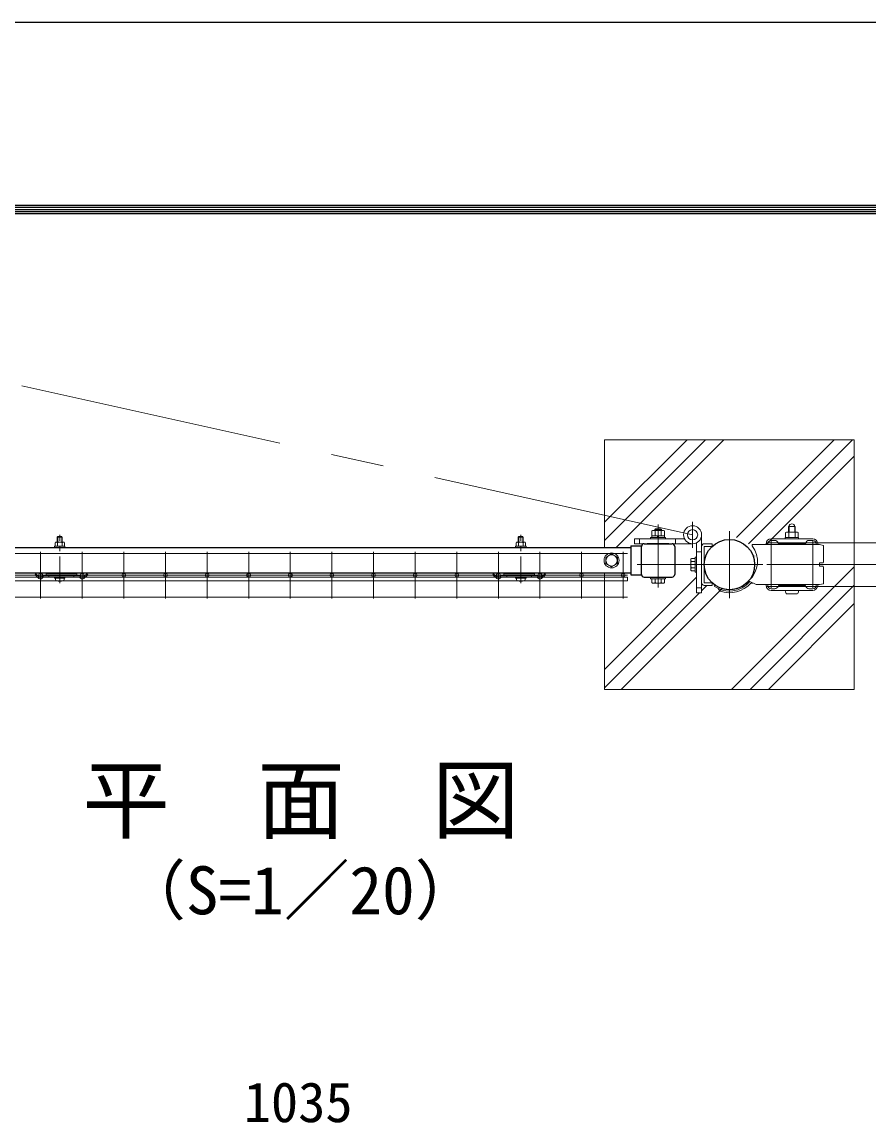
# Model space of a CAD drawing. Units: millimetres, scale not verified. Extents: x -4200 to 4200, y -2970 to 2970.
# Drawn here: x -2434 to -1416, y 1648 to 2970 of the extents above; entities that cross this region are included whole.
import ezdxf
from ezdxf.enums import TextEntityAlignment as Align

# ---------------------------------------------------------------- set-up
doc = ezdxf.new("R2010")
doc.units = ezdxf.units.MM
doc.header["$LTSCALE"] = 10
doc.linetypes.add('USER1', pattern=[50.8, 31.75, -6.35, 6.35, -6.35])
for name, color, linetype, lineweight in [('0-0_D-STR-TXT', 7, 'Continuous', 13), ('0-1_D-STR-DIM', 7, 'Continuous', 13), ('0-2_D-BMK', 2, 'USER1', 13), ('0-3_D-STR1', 1, 'Continuous', 25), ('0-4_D-STR3', 3, 'Continuous', 13), ('0-5_D-STR2', 7, 'Continuous', 13), ('0-6_D-DCR-HCH', 7, 'Continuous', 13), ('0-C_D-TTL', 7, 'Continuous', 25)]:
    doc.layers.add(name, color=color, linetype=linetype, lineweight=lineweight)
doc.styles.add('ＭＳ ゴシック', font='')
doc.styles.get('ＭＳ ゴシック').set_extended_font_data('MS Gothic')

# ---------------------------------------------------------------- blocks, each defined once
blk = doc.blocks.new('A$C89819078')
at = {"layer": '0-2_D-BMK'}
blk.add_line((0, -75), (0, 504), dxfattribs=at)
at = {"layer": '0-4_D-STR3'}
for p, q in [((-57.5, 409.3), (-57.5, 367.5)), ((-43.3, 417.5), (43.3, 417.5)), ((-23, 484), (-30, 477)), ((30, 477), (-30, 477)), ((-30, 477), (-30, 417.5)), ((-29.1, 409.3), (-29.1, 367.5)), ((-23, 484), (-23, 417.5)), ((23, 484), (-23, 484)), ((23, 484), (23, 417.5)), ((23, 484), (30, 477)), ((29.1, 409.3), (29.1, 367.5)), ((30, 477), (30, 417.5)), ((57.5, 409.3), (57.5, 367.5)), ((-62.5, 367.5), (62.5, 367.5)), ((-62.5, 351.5), (-62.5, 367.5)), ((-62.5, 351.5), (62.5, 351.5)), ((-57.5, 367.5), (57.5, 367.5)), ((62.5, 351.5), (62.5, 367.5)), ((-62.5, 0), (62.5, 0)), ((-62.5, -16), (-62.5, 0)), ((62.5, -16), (62.5, 0)), ((-62.5, -16), (62.5, -16)), ((-51.8, -16), (51.8, -16)), ((-51.8, -31.3), (-51.8, -16)), ((51.8, -31.6), (51.8, -16))]:
    blk.add_line(p, q, dxfattribs=at)
for centre, radius, start, end in [((-43.3, 401.1), 16.4, 30, 150), ((0, 361.7), 55.8, 58.543, 121.457), ((43.3, 401.1), 16.4, 30, 150), ((-32.8, -31.3), 19, 180, 253.92714), ((0.7, 85), 140, 253.92714, 285.41383), ((32.8, -31.6), 19, 285.41383, 0)]:
    blk.add_arc(centre, radius, start, end, dxfattribs=at)

msp = doc.modelspace()

# ---------------------------------------------------------------- linework, layer by layer
at = {"layer": '0-1_D-STR-DIM'}
msp.add_lwpolyline([(-1734.05, 2307.94), (-1734.05, 2168.44), (-1434.05, 2168.44), (-1434.05, 2468.44), (-1734.05, 2468.44), (-1734.05, 2338.94)], dxfattribs=at)
at = {"layer": '0-2_D-BMK'}
for p, q in [((-1628.37, 2354.29), (-2561.58, 2561.46)), ((-1628.37, 2338.6), (-1628.37, 2369.98)), ((-1669.8, 2366.44), (-1669.8, 2290.94)), ((-1584.05, 2358.69), (-1584.05, 2278.19)), ((-1624.3, 2318.44), (-1695.1, 2318.44)), ((-1624.3, 2318.44), (-1543.8, 2318.44))]:
    msp.add_line(p, q, dxfattribs=at)
at = {"layer": '0-3_D-STR1'}
for p, q in [((-1702.8, 2340.89), (-1702.8, 2305.99)), ((-1702.8, 2340.89), (-1689.8, 2340.89)), ((-1702.8, 2340.89), (-1702.8, 2305.99)), ((-1702.8, 2340.89), (-1689.8, 2340.89)), ((-1689.8, 2306.64), (-1689.8, 2340.24)), ((-1686.6, 2343.44), (-1653, 2343.44)), ((-1656.8, 2343.44), (-1682.8, 2343.44)), ((-1649.8, 2340.24), (-1649.8, 2306.64)), ((-2520.8, 2338.94), (-1702.8, 2338.94)), ((-1702.8, 2307.94), (-2520.8, 2307.94)), ((-1702.8, 2305.99), (-1689.8, 2305.99)), ((-1702.8, 2305.99), (-1689.8, 2305.99)), ((-1686.6, 2303.44), (-1653, 2303.44))]:
    msp.add_line(p, q, dxfattribs=at)
msp.add_circle((-1584.05, 2318.44), 30.25, dxfattribs=at)
for centre, start, end in [((-1686.6, 2340.24), 90.00008, 179.99897), ((-1653, 2340.24), 0, 90.00008), ((-1686.6, 2306.64), 179.99897, 269.99957), ((-1653, 2306.64), 269.99957, 0)]:
    msp.add_arc(centre, 3.2, start, end, dxfattribs=at)
at = {"layer": '0-4_D-STR3'}
for p, q in [((-1677.3, 2353.04), (-1677.3, 2358.84)), ((-1675.57, 2359.54), (-1664.03, 2359.54)), ((-1673.8, 2360.44), (-1672.8, 2361.44)), ((-1673.8, 2359.54), (-1673.8, 2360.44)), ((-1673.55, 2353.04), (-1673.55, 2358.84)), ((-1666.8, 2359.54), (-1666.8, 2361.44)), ((-1666.05, 2353.04), (-1666.05, 2358.84)), ((-1665.8, 2359.54), (-1665.8, 2360.44)), ((-1662.3, 2353.04), (-1662.3, 2358.84)), ((-1516.55, 2351.04), (-1516.55, 2356.84)), ((-1503.27, 2357.54), (-1514.81, 2357.54)), ((-1513.05, 2357.54), (-1513.05, 2364.04)), ((-1513.05, 2364.04), (-1505.05, 2364.04)), ((-1512.8, 2351.04), (-1512.8, 2356.84)), ((-1512.37, 2357.54), (-1512.37, 2364.04)), ((-1505.72, 2357.54), (-1505.72, 2364.04)), ((-1505.3, 2351.04), (-1505.3, 2356.84)), ((-1505.05, 2357.54), (-1505.05, 2364.04)), ((-1501.55, 2351.04), (-1501.55, 2356.84)), ((-1698.08, 2349.44), (-1638.07, 2349.44)), ((-1692.08, 2349.44), (-1692.08, 2343.44)), ((-1678.8, 2349.44), (-1678.8, 2351.04)), ((-1678.8, 2351.04), (-1660.8, 2351.04)), ((-1660.8, 2349.44), (-1678.8, 2349.44)), ((-1677.5, 2351.04), (-1662.1, 2351.04)), ((-1677.3, 2353.04), (-1662.3, 2353.04)), ((-1670.86, 2351.04), (-1669.71, 2353.04)), ((-1670.17, 2351.04), (-1669.02, 2353.04)), ((-1662.1, 2351.04), (-1662.1, 2353.04)), ((-1660.8, 2349.44), (-1660.8, 2351.04)), ((-1649.08, 2349.44), (-1649.08, 2343.44)), ((-1623.52, 2284.58), (-1623.52, 2344.58)), ((-1605.02, 2340.24), (-1614.32, 2340.24)), ((-1614.32, 2340.24), (-1614.32, 2296.64)), ((-1476.05, 2342.44), (-1556.83, 2342.44)), ((-1556.83, 2340.84), (-1556.83, 2342.44)), ((-1540.05, 2343.44), (-1540.05, 2342.44)), ((-1538.05, 2343.44), (-1538.05, 2342.44)), ((-1534.05, 2349.44), (-1484.05, 2349.44)), ((-1534.05, 2347.44), (-1529.55, 2347.44)), ((-1524.65, 2343.44), (-1493.45, 2343.44)), ((-1517.05, 2349.44), (-1517.05, 2351.04)), ((-1517.05, 2349.44), (-1501.05, 2349.44)), ((-1501.55, 2351.04), (-1516.55, 2351.04)), ((-1501.55, 2349.44), (-1516.55, 2349.44)), ((-1488.55, 2347.44), (-1484.05, 2347.44)), ((-1480.05, 2343.44), (-1480.05, 2342.44)), ((-1478.05, 2343.44), (-1478.05, 2342.44)), ((-1476.05, 2342.44), (-1471.05, 2341.44)), ((-1471.05, 2321.44), (-1471.05, 2341.44)), ((-1725.8, 2331.19), (-1732.8, 2327.15)), ((-1732.8, 2327.15), (-1732.8, 2319.73)), ((-1725.8, 2331.19), (-1718.8, 2327.15)), ((-1718.8, 2327.15), (-1718.8, 2319.73)), ((-1625.12, 2309.44), (-1625.12, 2327.44)), ((-1623.52, 2333.58), (-1617.52, 2333.58)), ((-1725.8, 2315.69), (-1732.8, 2319.73)), ((-1725.8, 2315.69), (-1718.8, 2319.73)), ((-1630.62, 2324.07), (-1630.62, 2312.81)), ((-1629.54, 2325.94), (-1625.12, 2325.94)), ((-1629.54, 2322.2), (-1625.12, 2322.2)), ((-1629.54, 2314.68), (-1625.12, 2314.68)), ((-1625.12, 2325.94), (-1625.12, 2310.94)), ((-1476.05, 2316.44), (-1476.05, 2320.44)), ((-1472.05, 2320.44), (-1476.05, 2320.44)), ((-1472.05, 2316.44), (-1476.05, 2316.44)), ((-1471.05, 2295.44), (-1471.05, 2315.44)), ((-2418.51, 2305.98), (-2417.47, 2307.19)), ((-2418.51, 2305.98), (-2413.8, 2301.92)), ((-2417.47, 2307.19), (-2412.76, 2303.13)), ((-2408.87, 2304.97), (-2410.86, 2303.16)), ((-2407.8, 2303.79), (-2409.78, 2301.98)), ((-2407.8, 2305.39), (-2405.3, 2305.39)), ((-2407.8, 2303.79), (-2365.8, 2303.79)), ((-2405.3, 2307.19), (-2368.3, 2307.19)), ((-2405.3, 2305.39), (-2405.3, 2307.19)), ((-2368.3, 2305.39), (-2405.3, 2305.39)), ((-2401.8, 2305.39), (-2401.8, 2303.79)), ((-2371.8, 2305.39), (-2371.8, 2303.79)), ((-2368.3, 2305.39), (-2368.3, 2307.19)), ((-2368.3, 2305.39), (-2365.8, 2305.39)), ((-2365.8, 2303.79), (-2363.81, 2301.98)), ((-2364.72, 2304.97), (-2362.73, 2303.16)), ((-2356.13, 2307.19), (-2360.84, 2303.13)), ((-2355.08, 2305.98), (-2359.79, 2301.92)), ((-2355.08, 2305.98), (-2356.13, 2307.19)), ((-1868.51, 2305.98), (-1867.47, 2307.19)), ((-1868.51, 2305.98), (-1863.8, 2301.92)), ((-1867.47, 2307.19), (-1862.76, 2303.13)), ((-1858.87, 2304.97), (-1860.86, 2303.16)), ((-1857.8, 2303.79), (-1859.78, 2301.98)), ((-1857.8, 2305.39), (-1855.3, 2305.39)), ((-1857.8, 2303.79), (-1815.8, 2303.79)), ((-1855.3, 2307.19), (-1818.3, 2307.19)), ((-1855.3, 2305.39), (-1855.3, 2307.19)), ((-1818.3, 2305.39), (-1855.3, 2305.39)), ((-1851.8, 2305.39), (-1851.8, 2303.79)), ((-1821.8, 2305.39), (-1821.8, 2303.79)), ((-1818.3, 2305.39), (-1818.3, 2307.19)), ((-1818.3, 2305.39), (-1815.8, 2305.39)), ((-1815.8, 2303.79), (-1813.81, 2301.98)), ((-1814.72, 2304.97), (-1812.73, 2303.16)), ((-1806.13, 2307.19), (-1810.84, 2303.13)), ((-1805.08, 2305.98), (-1809.79, 2301.92)), ((-1805.08, 2305.98), (-1806.13, 2307.19)), ((-1678.8, 2303.44), (-1660.8, 2303.44)), ((-1678.8, 2301.44), (-1678.8, 2303.44)), ((-1678.8, 2301.44), (-1660.8, 2301.44)), ((-1677.3, 2297.02), (-1677.3, 2301.44)), ((-1677.3, 2301.44), (-1662.3, 2301.44)), ((-1673.55, 2297.02), (-1673.55, 2301.44)), ((-1666.04, 2297.02), (-1666.04, 2301.44)), ((-1662.3, 2297.02), (-1662.3, 2301.44)), ((-1660.8, 2301.44), (-1660.8, 2303.44)), ((-1629.54, 2310.94), (-1625.12, 2310.94)), ((-1625.12, 2309.44), (-1623.52, 2309.44)), ((-1675.43, 2295.94), (-1664.17, 2295.94)), ((-1623.52, 2290.58), (-1617.52, 2290.58)), ((-1605.02, 2296.64), (-1614.32, 2296.64)), ((-1601.4, 2293.66), (-1602.31, 2292.35)), ((-1597.51, 2289.57), (-1595.58, 2286.61)), ((-1559.6, 2298.02), (-1551.92, 2294.44)), ((-1558.47, 2296.27), (-1555.83, 2296.27)), ((-1476.05, 2294.44), (-1551.92, 2294.44)), ((-1540.05, 2293.44), (-1540.05, 2294.44)), ((-1538.05, 2293.44), (-1538.05, 2294.44)), ((-1534.05, 2289.44), (-1529.55, 2289.44)), ((-1534.05, 2287.44), (-1484.05, 2287.44)), ((-1524.65, 2293.44), (-1493.45, 2293.44)), ((-1517.05, 2287.44), (-1501.05, 2287.44)), ((-1488.55, 2289.44), (-1484.05, 2289.44)), ((-1480.05, 2293.44), (-1480.05, 2294.44)), ((-1478.05, 2293.44), (-1478.05, 2294.44)), ((-1476.05, 2294.44), (-1471.05, 2295.44)), ((-1502.53, 2283.44), (-1515.57, 2283.44))]:
    msp.add_line(p, q, dxfattribs=at)
for points in [[(-1673.8, 2360.44), (-1665.8, 2360.44), (-1666.8, 2361.44)], [(-1672.8, 2359.54), (-1672.8, 2361.44), (-1666.8, 2361.44)], [(-1617.52, 2354.29), (-1617.52, 2284.58), (-1623.52, 2284.58)], [(-1628.37, 2343.44), (-1698.08, 2343.44), (-1698.08, 2349.44)], [(-1677.5, 2351.04), (-1677.5, 2353.04), (-1662.1, 2353.04)], [(-1605.02, 2340.24), (-1605.02, 2343.44), (-1614.32, 2343.44)], [(-1501.05, 2349.44), (-1501.05, 2351.04), (-1517.05, 2351.04)], [(-1625.12, 2327.44), (-1623.52, 2327.44), (-1623.52, 2309.44)], [(-1605.02, 2296.64), (-1605.02, 2293.44), (-1614.32, 2293.44)]]:
    msp.add_lwpolyline(points, dxfattribs=at)
for centre, radius in [((-1628.37, 2354.29), 10.85), ((-1628.37, 2354.29), 6.15), ((-1725.8, 2323.44), 9), ((-1725.8, 2323.44), 6.71)]:
    msp.add_circle(centre, radius, dxfattribs=at)
for centre, radius, start, end in [((-1509.05, 2364.04), 3.4, 0, 180), ((-1675.42, 2356.7), 2.85, 48.83491, 131.16509), ((-1669.8, 2349.15), 10.39, 68.85295, 111.14705), ((-1664.17, 2356.69), 2.85, 48.86505, 131.13495), ((-1514.67, 2354.69), 2.85, 48.86505, 131.13495), ((-1509.05, 2347.15), 10.39, 68.85295, 111.14705), ((-1503.42, 2354.7), 2.85, 48.83491, 131.16509), ((-1614.32, 2340.24), 3.2, 90, 180), ((-1580.58, 2322.11), 30.25, 311.88087, 38.25418), ((-1534.05, 2343.44), 6, 90, 180), ((-1534.05, 2343.44), 4, 90, 180), ((-1529.55, 2343.44), 4, 11.53696, 90), ((-1524.65, 2344.44), 1, 191.53696, 270), ((-1493.45, 2344.44), 1, 270, 348.46304), ((-1488.55, 2343.44), 4, 90, 168.46304), ((-1484.05, 2343.44), 6, 0, 90), ((-1484.05, 2343.44), 4, 0, 90), ((-1628.46, 2324.07), 2.16, 120, 240), ((-1623.54, 2318.44), 7.08, 147.93138, 212.06862), ((-1628.46, 2312.81), 2.16, 120, 240), ((-1472.05, 2321.44), 1, 270, 0), ((-1472.05, 2315.44), 1, 0, 90), ((-2411.82, 2304.22), 3.03, 229.26286, 312.38442), ((-2411.82, 2304.22), 1.43, 229.26286, 312.38442), ((-2407.8, 2303.79), 1.6, 90, 132.38442), ((-2365.8, 2303.79), 1.6, 47.61558, 90), ((-2361.77, 2304.22), 3.03, 227.61558, 310.73714), ((-2361.77, 2304.22), 1.43, 227.61558, 310.73714), ((-1861.82, 2304.22), 3.03, 229.26286, 312.38442), ((-1861.82, 2304.22), 1.43, 229.26286, 312.38442), ((-1857.8, 2303.79), 1.6, 90, 132.38442), ((-1815.8, 2303.79), 1.6, 47.61558, 90), ((-1811.77, 2304.22), 3.03, 227.61558, 310.73714), ((-1811.77, 2304.22), 1.43, 227.61558, 310.73714), ((-1675.43, 2298.1), 2.16, 210, 330), ((-1669.8, 2303.02), 7.08, 237.93138, 302.06862), ((-1664.17, 2298.1), 2.16, 210, 330), ((-1614.32, 2296.64), 3.2, 180, 270), ((-1584.05, 2318.44), 31.85, 235, 320.12918), ((-1584.05, 2318.44), 30.25, 235, 322.44818), ((-1584.05, 2318.44), 33.85, 250.08458, 319.07477), ((-1534.05, 2293.44), 6, 180, 270), ((-1534.05, 2293.44), 4, 180, 270), ((-1529.55, 2293.44), 4, 270, 348.46304), ((-1524.65, 2292.44), 1, 90, 168.46304), ((-1493.45, 2292.44), 1, 11.53696, 90), ((-1488.55, 2293.44), 4, 191.53696, 270), ((-1484.05, 2293.44), 6, 270, 0), ((-1484.05, 2293.44), 4, 270, 0)]:
    msp.add_arc(centre, radius, start, end, dxfattribs=at)
for centre, start_param, end_param in [((-1515.57, 2288.24), 1.7382444, 3.1415927), ((-1502.53, 2288.24), 3.1415927, 4.5449409)]:
    msp.add_ellipse(centre, major_axis=(0, 4.8), ratio=0.3125, start_param=start_param, end_param=end_param, dxfattribs=at)
at = {"layer": '0-5_D-STR2'}
for p, q in [((-1539.05, 2344.64), (-1234.05, 2344.64)), ((-1534.05, 2346.44), (-1534.05, 2292.24)), ((-1484.05, 2346.44), (-1484.05, 2292.24)), ((-1434.05, 2346.44), (-1434.05, 2290.44)), ((-1706.8, 2331.89), (-2516.8, 2331.89)), ((-2411.8, 2333.69), (-2411.8, 2277.69)), ((-2361.8, 2333.69), (-2361.8, 2277.69)), ((-2311.8, 2333.69), (-2311.8, 2277.69)), ((-2261.8, 2333.69), (-2261.8, 2277.69)), ((-2211.8, 2333.69), (-2211.8, 2277.69)), ((-2161.8, 2333.69), (-2161.8, 2277.69)), ((-2111.8, 2333.69), (-2111.8, 2277.69)), ((-2061.8, 2333.69), (-2061.8, 2277.69)), ((-2011.8, 2333.69), (-2011.8, 2277.69)), ((-1961.8, 2333.69), (-1961.8, 2277.69)), ((-1911.8, 2333.69), (-1911.8, 2277.69)), ((-1861.8, 2333.69), (-1861.8, 2277.69)), ((-1811.8, 2333.69), (-1811.8, 2277.69)), ((-1761.8, 2333.69), (-1761.8, 2277.69)), ((-1711.8, 2333.69), (-1711.8, 2277.69)), ((-1539.05, 2318.44), (-1234.05, 2318.44)), ((-1706.8, 2305.69), (-2516.8, 2305.69)), ((-1706.8, 2303.44), (-2516.8, 2303.44)), ((-1706.8, 2298.94), (-1706.8, 2303.44)), ((-1706.8, 2298.94), (-2516.8, 2298.94)), ((-1539.05, 2292.24), (-1234.05, 2292.24)), ((-1534.05, 2297.01), (-1534.05, 2290.44)), ((-1484.05, 2297.01), (-1484.05, 2290.44)), ((-1706.8, 2279.49), (-2516.8, 2279.49))]:
    msp.add_line(p, q, dxfattribs=at)
for centre in [(-2411.8, 2305.69), (-2361.8, 2305.69), (-2311.8, 2305.69), (-2261.8, 2305.69), (-2211.8, 2305.69), (-2161.8, 2305.69), (-2111.8, 2305.69), (-2061.8, 2305.69), (-2011.8, 2305.69), (-1961.8, 2305.69), (-1911.8, 2305.69), (-1861.8, 2305.69), (-1811.8, 2305.69), (-1761.8, 2305.69), (-1711.8, 2305.69)]:
    msp.add_circle(centre, 2.25, dxfattribs=at)
at = {"layer": '0-6_D-DCR-HCH'}
for p, q in [((-1734.05, 2347.33), (-1612.94, 2468.44)), ((-1734.05, 2369.43), (-1635.03, 2468.44)), ((-1720.34, 2338.94), (-1590.84, 2468.44)), ((-1575.59, 2351.11), (-1458.26, 2468.44)), ((-1561.16, 2343.44), (-1436.16, 2468.44)), ((-1540.06, 2342.44), (-1434.05, 2448.46)), ((-1553.77, 2328.73), (-1553.66, 2328.84)), ((-1581.48, 2168.44), (-1434.05, 2315.87)), ((-1734.05, 2192.65), (-1623.52, 2303.18)), ((-1714.06, 2168.44), (-1592.86, 2289.65)), ((-1617.52, 2287.08), (-1611.16, 2293.44)), ((-1559.38, 2168.44), (-1434.05, 2293.78)), ((-1734.05, 2170.55), (-1620.02, 2284.58)), ((-1537.29, 2168.44), (-1434.05, 2271.68))]:
    msp.add_line(p, q, dxfattribs=at)
at = {"layer": '0-C_D-TTL', "color": 2}
msp.add_lwpolyline([(-4200, 2970), (4200, 2970), (4200, -2970), (-4200, -2970)], close=True, dxfattribs=at)
at = {"layer": '0-C_D-TTL'}
for points in [[(-3930, 2750), (3930, 2750), (3930, -2750), (-3930, -2750)], [(-3927.5, 2747.5), (3927.5, 2747.5), (3927.5, -2747.5), (-3927.5, -2747.5)], [(-3925, 2745), (3925, 2745), (3925, -2745), (-3925, -2745)], [(-3922.5, 2742.5), (3922.5, 2742.5), (3922.5, -2742.5), (-3922.5, -2742.5)], [(-3920, 2740), (3920, 2740), (3920, -2740), (-3920, -2740)]]:
    msp.add_lwpolyline(points, close=True, dxfattribs=at)

# ---------------------------------------------------------------- block references
at = {"layer": '0-1_D-STR-DIM', "xscale": 0.1, "yscale": 0.1}
for p in [(-2388.8, 2303.79), (-1834.8, 2303.79)]:
    msp.add_blockref('A$C89819078', p, dxfattribs=at)

# ---------------------------------------------------------------- texts
at = {"layer": '0-0_D-STR-TXT', "style": 'ＭＳ ゴシック'}
for s, height, p in [('平\u3000面\u3000図', 76.98, (-2361.44, 1974.35)), ('（S=1／20）', 57.7, (-2315.96, 1881.16))]:
    msp.add_text(s, height=height, dxfattribs=at).set_placement(p, align=Align.BOTTOM_LEFT)
at = {"layer": '0-1_D-STR-DIM', "style": 'ＭＳ ゴシック'}
msp.add_text('1035', height=48.09, dxfattribs=at).set_placement((-2167.8, 1634.43), align=Align.BOTTOM_LEFT)

doc.saveas('drawing.dxf')
